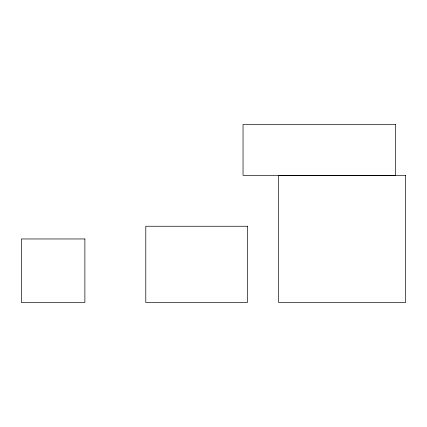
<?xml version="1.0" encoding="UTF-8"?>
<svg xmlns="http://www.w3.org/2000/svg" width="427" height="427" viewBox="0 0 427 427"><rect width="100%" height="100%" fill="white"/><g stroke="black" fill="none" stroke-linecap="round" stroke-linejoin="round"><path stroke-width="0.64" d="M395.525 124.508L243.043 124.508L243.043 175.332L395.525 175.332L395.525 124.508M405.65 175.428L278.58 175.428L278.58 302.492L405.65 302.492L405.65 175.428M247.441 226.251L145.788 226.251L145.788 302.492L247.441 302.492L247.441 226.251M84.882 238.96L21.35 238.96L21.35 302.492L84.882 302.492L84.882 238.96"/></g></svg>
